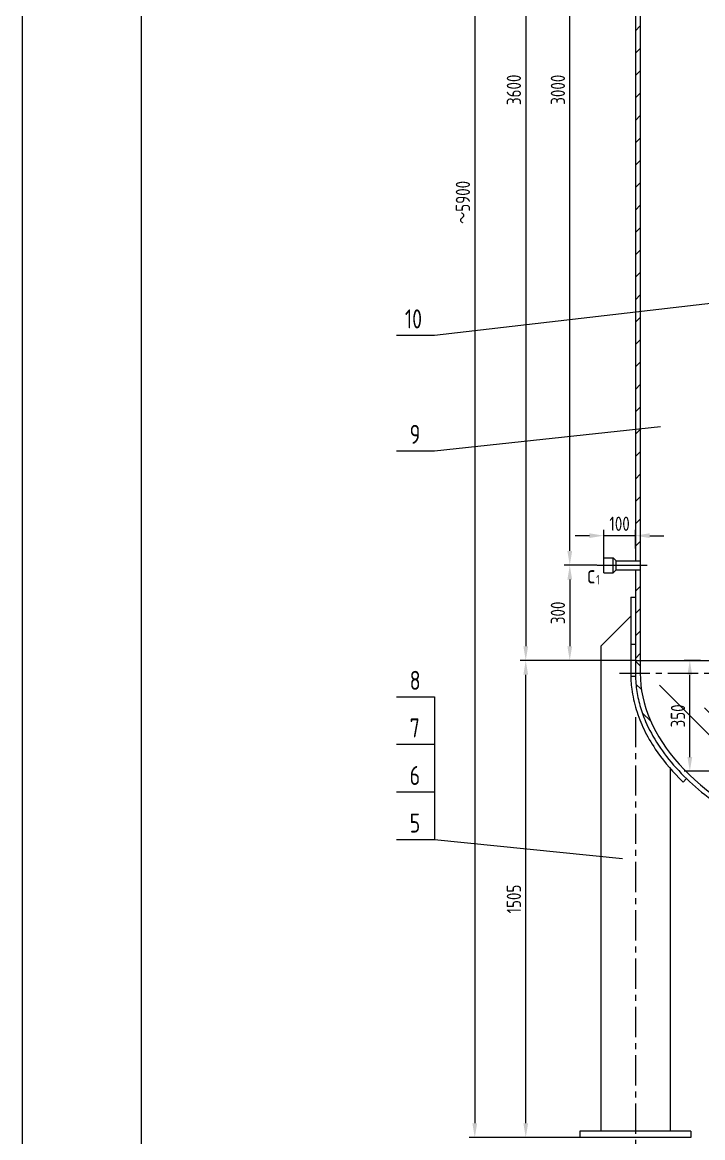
# Model space of a CAD drawing. Extents: x 104028 to 129789, y -4623 to 7992.
# Drawn here: x 110924 to 113071, y 967 to 4486 of the extents above; entities that cross this region are included whole.
import ezdxf

# ---------------------------------------------------------------- set-up
doc = ezdxf.new("R2010")
doc.units = 0
doc.header["$LTSCALE"] = 3
doc.header["$MEASUREMENT"] = 0
doc.linetypes.add('CENTER', pattern=[50.8, 31.75, -6.35, 6.35, -6.35])
doc.layers.get('0').update_dxf_attribs({"linetype": 'CONTINUOUS'})
doc.layers.get('DEFPOINTS').update_dxf_attribs({"linetype": 'CONTINUOUS'})
for name, color, linetype in [('LAYERAXIS', 1, 'CENTER'), ('MAINLINE', 3, 'CONTINUOUS'), ('实线', 3, 'CONTINUOUS')]:
    doc.layers.add(name, color=color, linetype=linetype)
doc.styles.add('HZ', font='isocp.shx', dxfattribs={"width": 0.85, "bigfont": 'hztxt.shx'})
doc.dimstyles.new('DWX', dxfattribs={"dimscale": 0, "dimtxt": 45, "dimasz": 45, "dimexe": 18, "dimexo": 0.625, "dimgap": 15, "dimtad": 1, "dimdec": 0, "dimdsep": 46, "dimtxsty": 'HZ', "dimcen": 0, "dimadec": 0, "dimazin": 0, "dimtfac": 1, "dimtdec": 0, "dimtmove": 2, "dimatfit": 3, "dimfxl": 0, "dimtolj": 1, "dimtzin": 0, "dimarcsym": 0})

# ---------------------------------------------------------------- blocks, each defined once
blk = doc.blocks.new('*D28')
at = {"color": 0, "lineweight": -2}
for p, q in [((113064.1, 2472.7), (113012.3, 2472.7)), ((113030.3, 2168.2), (113030.3, 2427.7)), ((113173, 2123.2), (113012.3, 2123.2))]:
    blk.add_line(p, q, dxfattribs=at)
at = {"color": 0}
for points in [[(113022.8, 2427.7), (113037.8, 2427.7), (113030.3, 2472.7)], [(113022.8, 2168.2), (113037.8, 2168.2), (113030.3, 2123.2)]]:
    blk.add_solid(points, dxfattribs=at)
at = {"layer": 'DEFPOINTS', "color": 0}
for p in [(113030.3, 2472.7), (113064.8, 2472.7), (113173.6, 2123.2)]:
    blk.add_point(p, dxfattribs=at)
at = {"color": 0, "insert": (112992.8, 2297.9), "char_height": 45, "attachment_point": 5, "rotation": 90, "style": 'HZ'}
blk.add_mtext('\\A1;350', dxfattribs=at)
blk = doc.blocks.new('*D41')
at = {"color": 0, "lineweight": -2}
for p, q in [((112736.9, 2773.1), (112633.4, 2773.1)), ((112651.4, 2728.1), (112651.4, 2517.7)), ((112858, 2472.7), (112633.4, 2472.7))]:
    blk.add_line(p, q, dxfattribs=at)
at = {"color": 0}
for points in [[(112643.9, 2728.1), (112658.9, 2728.1), (112651.4, 2773.1)], [(112643.9, 2517.7), (112658.9, 2517.7), (112651.4, 2472.7)]]:
    blk.add_solid(points, dxfattribs=at)
at = {"layer": 'DEFPOINTS', "color": 0}
for p in [(112737.5, 2773.1), (112651.4, 2472.7), (112858.6, 2472.7)]:
    blk.add_point(p, dxfattribs=at)
at = {"color": 0, "insert": (112613.9, 2622.9), "char_height": 45, "attachment_point": 5, "rotation": 90, "style": 'HZ'}
blk.add_mtext('\\A1;300', dxfattribs=at)
blk = doc.blocks.new('*D42')
at = {"color": 0, "lineweight": -2}
for p, q in [((112736.9, 5773), (112633.4, 5773)), ((112651.4, 2818.1), (112651.4, 5728)), ((112650.8, 2773.1), (112633.4, 2773.1))]:
    blk.add_line(p, q, dxfattribs=at)
at = {"color": 0}
for points in [[(112643.9, 5728), (112658.9, 5728), (112651.4, 5773)], [(112643.9, 2818.1), (112658.9, 2818.1), (112651.4, 2773.1)]]:
    blk.add_solid(points, dxfattribs=at)
at = {"layer": 'DEFPOINTS', "color": 0}
for p in [(112651.4, 5773), (112737.5, 5773), (112651.4, 2773.1)]:
    blk.add_point(p, dxfattribs=at)
at = {"color": 0, "insert": (112613.9, 4273), "char_height": 45, "attachment_point": 5, "rotation": 90, "style": 'HZ'}
blk.add_mtext('\\A1;3000', dxfattribs=at)
blk = doc.blocks.new('*D43')
at = {"color": 0, "lineweight": -2}
for p, q in [((112858, 6072.7), (112494.5, 6072.7)), ((112512.5, 6027.7), (112512.5, 2517.7)), ((112632.8, 2472.7), (112494.5, 2472.7))]:
    blk.add_line(p, q, dxfattribs=at)
at = {"color": 0}
for points in [[(112505, 6027.7), (112520, 6027.7), (112512.5, 6072.7)], [(112505, 2517.7), (112520, 2517.7), (112512.5, 2472.7)]]:
    blk.add_solid(points, dxfattribs=at)
at = {"layer": 'DEFPOINTS', "color": 0}
for p in [(112858.6, 6072.7), (112512.5, 2472.7), (112633.4, 2472.7)]:
    blk.add_point(p, dxfattribs=at)
at = {"color": 0, "insert": (112475, 4272.7), "char_height": 45, "attachment_point": 5, "rotation": 90, "style": 'HZ'}
blk.add_mtext('\\A1;3600', dxfattribs=at)
blk = doc.blocks.new('*D45')
at = {"color": 0, "lineweight": -2}
for p, q in [((112713.6, 2866.4), (112668.6, 2866.4)), ((112758.6, 2797.2), (112758.6, 2884.4)), ((112858.6, 2866.4), (112758.6, 2866.4)), ((112858.6, 2825.9), (112858.6, 2884.4)), ((112903.6, 2866.4), (112948.6, 2866.4))]:
    blk.add_line(p, q, dxfattribs=at)
at = {"color": 0}
for points in [[(112713.6, 2873.9), (112713.6, 2858.9), (112758.6, 2866.4)], [(112903.6, 2873.9), (112903.6, 2858.9), (112858.6, 2866.4)]]:
    blk.add_solid(points, dxfattribs=at)
at = {"layer": 'DEFPOINTS', "color": 0}
for p in [(112758.6, 2866.4), (112858.6, 2825.3), (112758.6, 2796.6)]:
    blk.add_point(p, dxfattribs=at)
at = {"color": 0, "insert": (112808.6, 2903.9), "char_height": 45, "attachment_point": 5, "style": 'HZ'}
blk.add_mtext('\\A1;100', dxfattribs=at)
blk = doc.blocks.new('*D48')
at = {"color": 0, "lineweight": -2}
for p, q in [((112511.9, 2472.7), (112494.5, 2472.7)), ((112512.5, 1012.8), (112512.5, 2427.7)), ((112683, 967.8), (112494.5, 967.8))]:
    blk.add_line(p, q, dxfattribs=at)
at = {"color": 0}
for points in [[(112505, 2427.7), (112520, 2427.7), (112512.5, 2472.7)], [(112505, 1012.8), (112520, 1012.8), (112512.5, 967.8)]]:
    blk.add_solid(points, dxfattribs=at)
at = {"layer": 'DEFPOINTS', "color": 0}
for p in [(112512.5, 2472.7), (112512.5, 2472.7), (112683.6, 967.8)]:
    blk.add_point(p, dxfattribs=at)
at = {"color": 0, "insert": (112475, 1720.2), "char_height": 45, "attachment_point": 5, "rotation": 90, "style": 'HZ'}
blk.add_mtext('\\A1;1505', dxfattribs=at)
blk = doc.blocks.new('*D53')
at = {"color": 0, "lineweight": -2}
for p, q in [((113415.9, 6867.5), (112333.6, 6867.5)), ((112351.6, 6822.5), (112351.6, 1012.8)), ((112493.9, 967.8), (112333.6, 967.8))]:
    blk.add_line(p, q, dxfattribs=at)
at = {"color": 0}
for points in [[(112344.1, 6822.5), (112359.1, 6822.5), (112351.6, 6867.5)], [(112344.1, 1012.8), (112359.1, 1012.8), (112351.6, 967.8)]]:
    blk.add_solid(points, dxfattribs=at)
at = {"layer": 'DEFPOINTS', "color": 0}
for p in [(113416.6, 6867.5), (112351.6, 967.8), (112494.5, 967.8)]:
    blk.add_point(p, dxfattribs=at)
at = {"color": 0, "insert": (112314.1, 3917.7), "char_height": 45, "attachment_point": 5, "rotation": 90, "style": 'HZ'}
blk.add_mtext('\\A1;～5900', dxfattribs=at)

msp = doc.modelspace()

# ---------------------------------------------------------------- hatches: boundary and pattern name
h = msp.add_hatch()
h.set_pattern_fill('LINE', color=256, scale=400, angle=45, style=0)
h.paths.add_polyline_path([(112873.6, 5759), (112858.6, 5759), (112858.6, 2787.1), (112873.6, 2787.1)])
h = msp.add_hatch()
h.set_pattern_fill('LINE', color=256, scale=400, angle=45, style=0)
h.paths.add_polyline_path([(112873.6, 2759.1), (112858.6, 2759.1), (112858.6, 2472.7), (112873.6, 2472.7)])
h = msp.add_hatch()
h.set_pattern_fill('LINE', color=256, scale=400, angle=135, style=0)
h.paths.add_polyline_path([(112873.6, 2472.7), (112858.6, 2472.7), (112858.6, 2432.7), (112873.6, 2432.7)])
h = msp.add_hatch()
h.set_pattern_fill('LINE', color=256, scale=400, angle=135, style=0)
edge = h.paths.add_edge_path()
edge.add_spline(control_points=[(113402.1, 1868.7), (113423.6, 1860.2), (113445.6, 1852.1), (113509.5, 1829.8), (113552.5, 1816.5), (113641, 1792.2), (113686.5, 1781.3), (113779.7, 1761.9), (113827.3, 1753.5), (113924, 1739.3), (113973.1, 1733.4), (114072.3, 1724.4), (114122.4, 1721.3), (114193.6, 1718.7), (114214.6, 1718.2), (114235.6, 1717.9)], knot_values=[0.903868, 0.903868, 0.903868, 0.903868, 0.962003, 0.962003, 1.069404, 1.069404, 1.176804, 1.176804, 1.284205, 1.284205, 1.391605, 1.391605, 1.499005, 1.499005, 1.543795, 1.543795, 1.543795, 1.543795], degree=3, periodic=0)
edge.add_ellipse((114273.6, 2432.7), major_axis=(-1400, 0), ratio=0.5, start_angle=51.5011, end_angle=88.4446)
edge.add_spline(control_points=[(112858.6, 2432.7), (112858.6, 2415.6), (112859.8, 2398.6), (112864.6, 2364.6), (112868.1, 2347.6), (112877.6, 2314), (112883.6, 2297.3), (112901.4, 2255.3), (112915, 2230.3), (112947.2, 2181.3), (112965.9, 2157.3), (113008.2, 2110.6), (113031.8, 2087.9), (113083.6, 2043.9), (113111.8, 2022.7), (113172.5, 1981.9), (113205, 1962.4), (113272.9, 1925.7), (113308.2, 1908.6), (113345.1, 1892.4)], knot_values=[0, 0, 0, 0, 0.070067, 0.070067, 0.140133, 0.140133, 0.2102, 0.2102, 0.317601, 0.317601, 0.425001, 0.425001, 0.532401, 0.532401, 0.639802, 0.639802, 0.747202, 0.747202, 0.85142, 0.85142, 0.85142, 0.85142], degree=3, periodic=0)
edge.add_ellipse((114273.6, 2432.7), major_axis=(-1400, 0), ratio=0.5, start_angle=0, end_angle=48.4545)

# ---------------------------------------------------------------- linework, layer by layer
for p, q in [((110923.6, 7992), (110923.6, -4623)), ((112224.5, 3498.6), (113156.5, 3607.1)), ((112104.5, 3498.6), (112224.5, 3498.6)), ((112224.5, 3134.4), (112938, 3211.1)), ((112104.5, 3134.4), (112224.5, 3134.4)), ((112104.5, 2358.5), (112224.5, 2358.5)), ((112224.5, 2358.5), (112224.5, 1908.5)), ((112104.5, 2208.5), (112224.5, 2208.5)), ((112104.5, 2058.5), (112224.5, 2058.5)), ((112104.5, 1908.5), (112224.5, 1908.5)), ((112224.5, 1908.5), (112818.2, 1847.9))]:
    msp.add_line(p, q)
at = {"layer": 'LAYERAXIS', "ltscale": 2}
msp.add_line((112737.5, 2773.1), (112895.2, 2773.1), dxfattribs=at)
at = {"layer": 'LAYERAXIS'}
for p, q in [((112808.8, 2432.7), (115789, 2432.7)), ((112858.6, 2294.3), (112858.6, 905.7))]:
    msp.add_line(p, q, dxfattribs=at)
at = {"layer": 'MAINLINE'}
for p, q in [((112873.6, 6112.7), (112873.6, 2432.7)), ((112858.6, 5759), (112858.6, 2787.1)), ((112758.6, 2796.6), (112788.6, 2796.6)), ((112758.6, 2749.6), (112758.6, 2796.6)), ((112788.6, 2796.6), (112798.1, 2787.1)), ((112788.6, 2749.6), (112788.6, 2796.6)), ((112798.1, 2759.1), (112798.1, 2787.1)), ((112798.1, 2787.1), (112873.6, 2787.1)), ((112758.6, 2749.6), (112788.6, 2749.6)), ((112788.6, 2749.6), (112798.1, 2759.1)), ((112798.1, 2759.1), (112873.6, 2759.1)), ((112858.6, 2759.1), (112858.6, 2432.7)), ((112843.6, 2672.7), (112843.6, 2432.7)), ((112843.6, 2672.7), (112858.6, 2672.7)), ((112843.6, 2612.7), (112749.1, 2518.2)), ((112749.1, 2518.2), (112749.1, 987.8)), ((112858.6, 2522.7), (112843.6, 2522.7)), ((112858.6, 2472.7), (113202.1, 2472.7)), ((112858.7, 2422.7), (112843.7, 2422.7)), ((112968.1, 2132.7), (112968.1, 987.8)), ((113009.5, 2089.2), (113020, 2100)), ((113033.6, 987.8), (112683.6, 987.8)), ((112683.6, 987.8), (112683.6, 967.8)), ((113033.6, 987.8), (113033.6, 967.8)), ((113033.6, 967.8), (112683.6, 967.8))]:
    msp.add_line(p, q, dxfattribs=at)
msp.add_ellipse((114273.6, 2432.7), major_axis=(-1400, 0), ratio=0.5, start_param=0, end_param=0.845691, dxfattribs=at)
for points, knots in [([(112843.6, 2432.7), (112843.6, 2415.8), (112844.7, 2399), (112849.8, 2360.6), (112854.6, 2339.1), (112867.6, 2296.5), (112875.9, 2275.4), (112896.1, 2233.9), (112907.8, 2213.5), (112942.5, 2161.8), (112967.8, 2131.1), (113001.1, 2097.5), (113005.3, 2093.3), (113009.5, 2089.2)], [0, 0, 0, 0, 0.0664351, 0.0664351, 0.1521172, 0.1521172, 0.2377994, 0.2377994, 0.3234816, 0.3234816, 0.4586989, 0.4586989, 0.4777854, 0.4777854, 0.4777854, 0.4777854]), ([(112858.6, 2432.7), (112858.6, 2415.6), (112859.8, 2398.6), (112864.6, 2364.6), (112868.1, 2347.6), (112877.6, 2314), (112883.6, 2297.3), (112901.4, 2255.3), (112915, 2230.3), (112947.2, 2181.3), (112965.9, 2157.3), (113008.2, 2110.6), (113031.8, 2087.9), (113083.6, 2043.9), (113111.8, 2022.7), (113172.5, 1981.9), (113205, 1962.4), (113272.9, 1925.7), (113308.2, 1908.6), (113345.1, 1892.4)], [0, 0, 0, 0, 0.0700667, 0.0700667, 0.1401334, 0.1401334, 0.2102001, 0.2102001, 0.3176006, 0.3176006, 0.425001, 0.425001, 0.5324015, 0.5324015, 0.6398019, 0.6398019, 0.7472024, 0.7472024, 0.8514198, 0.8514198, 0.8514198, 0.8514198])]:
    msp.add_open_spline(points, degree=3, knots=knots, dxfattribs=at)
at = {"layer": '实线'}
msp.add_line((111298.6, 7842), (111298.6, -4473), dxfattribs=at)

# ---------------------------------------------------------------- texts
at = {"style": 'HZ', "width": 0.85}
for s, height, p in [('10', 60, (112131, 3520.1)), ('9', 60, (112146.1, 3156)), ('c', 60, (112705.2, 2715.5)), ('1', 30, (112734.6, 2712.2)), ('8', 60, (112146.1, 2380)), ('7', 60, (112146.1, 2230)), ('6', 60, (112146.1, 2080)), ('5', 60, (112146.1, 1930))]:
    msp.add_text(s, height=height, dxfattribs=at).set_placement(p)

# ---------------------------------------------------------------- dimensions: what is measured, and where the dimension line sits
dim = msp.add_linear_dim(base=(112351.6, 967.8), p1=(113416.6, 6867.5), p2=(112494.5, 967.8), angle=90, text='～<>', dimstyle='DWX', override={"dimscale": 1})
dim.commit()
dim.dimension.update_dxf_attribs({"geometry": '*D53', "text_midpoint": (112314.1, 3917.7)})
for base, p1, p2, picture, middle in [((112512.5, 2472.7), (112858.6, 6072.7), (112633.4, 2472.7), '*D43', (112475, 4272.7)), ((112651.4, 5773), (112651.4, 2773.1), (112737.5, 5773), '*D42', (112613.9, 4273)), ((112651.4, 2472.7), (112737.5, 2773.1), (112858.6, 2472.7), '*D41', (112613.9, 2622.9)), ((112512.5, 2472.7), (112683.6, 967.8), (112512.5, 2472.7), '*D48', (112475, 1720.2)), ((113030.3472736, 2472.6694812), (113173.5972736, 2123.1694812), (113064.7642847, 2472.6694812), '*D28', (112992.8472736, 2297.9194812))]:
    dim = msp.add_linear_dim(base=base, p1=p1, p2=p2, angle=90, dimstyle='DWX', override={"dimscale": 1})
    dim.commit()
    dim.dimension.update_dxf_attribs({"geometry": picture, "text_midpoint": middle})
dim = msp.add_linear_dim(base=(112758.6, 2866.4), p1=(112858.6, 2825.3), p2=(112758.6, 2796.6), dimstyle='DWX', override={"dimscale": 1})
dim.commit()
dim.dimension.update_dxf_attribs({"geometry": '*D45', "text_midpoint": (112808.6, 2903.9)})

doc.saveas('drawing.dxf')
